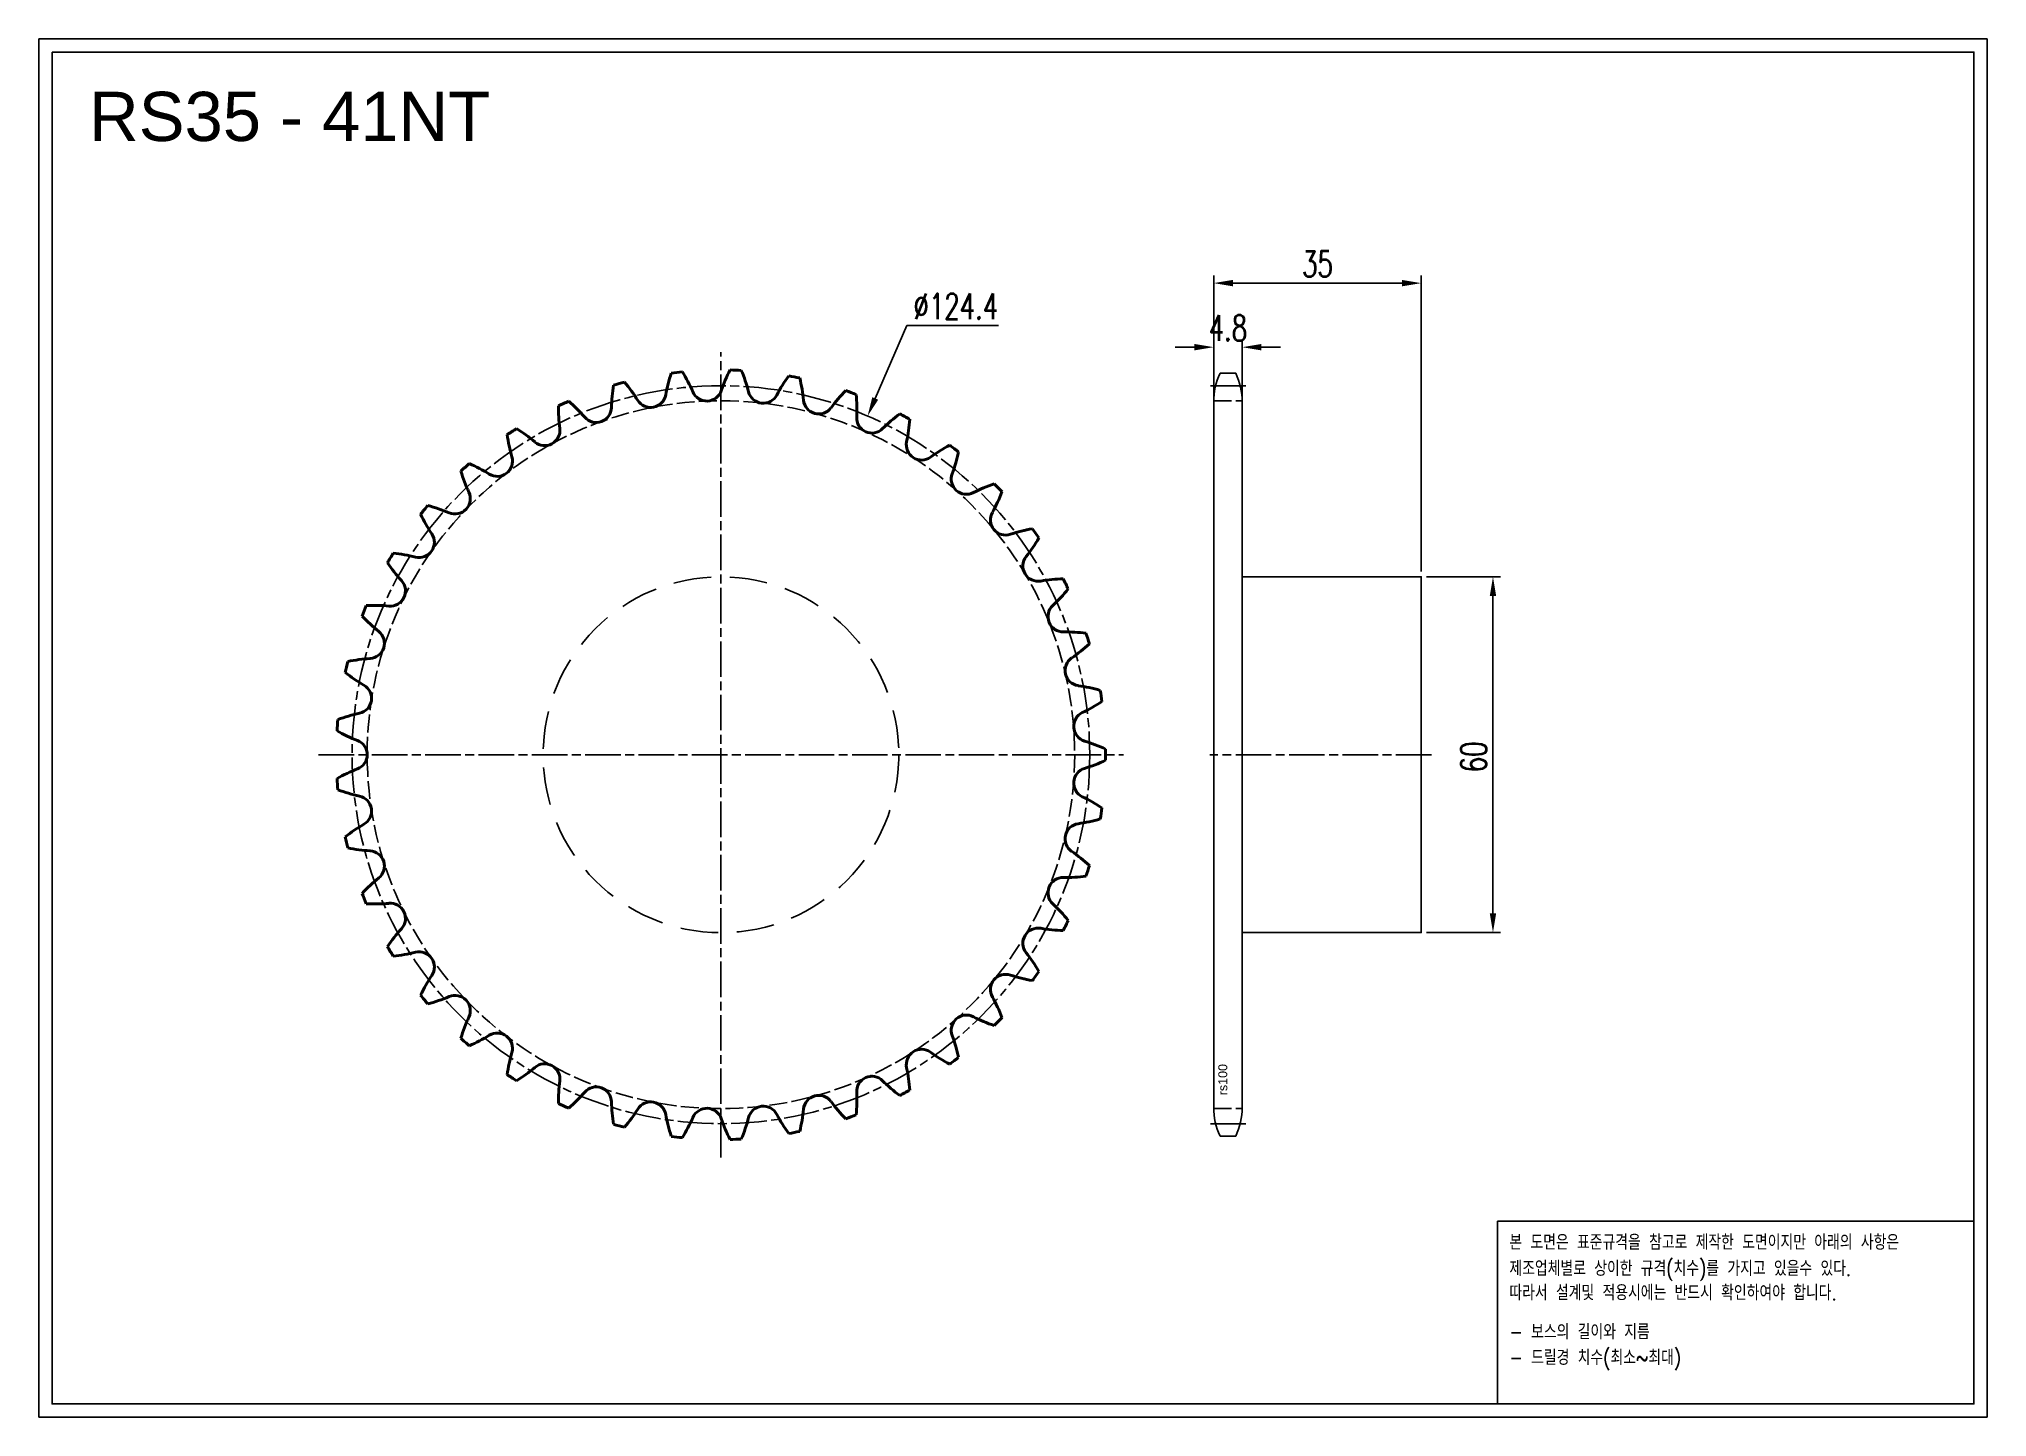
# Model space of a CAD drawing. Header units: millimetres. Extents: x -44767 to -44438, y 1733 to 1966.
import ezdxf

# ---------------------------------------------------------------- set-up
doc = ezdxf.new("R2010")
doc.units = ezdxf.units.MM
for name, pattern in [('AM_ISO02W050', [7.5, 6, -1.5]), ('AM_ISO02W050x2', [3.75, 3, -0.75]), ('AM_ISO08W050', [18, 12, -1.5, 3, -1.5]), ('AM_ISO08W050x2', [9, 6, -0.75, 1.5, -0.75]), ('HIDDEN', [9.525, 6.35, -3.175])]:
    doc.linetypes.add(name, pattern=pattern)
for name, color, linetype, lineweight in [('AM_0N', 7, 'Continuous', 50), ('AM_3N', 6, 'AM_ISO02W050', 25), ('AM_7', 4, 'AM_ISO08W050', 25), ('AM_7N', 4, 'AM_ISO08W050', 25)]:
    doc.layers.add(name, color=color, linetype=linetype, lineweight=lineweight)
doc.layers.add('HL', color=2, linetype='HIDDEN')
doc.layers.add('S-DIM', color=7, linetype='Continuous')
doc.styles.add('HAN', font='ROMANS.shx', dxfattribs={"width": 0.7, "bigfont": 'whgtxt.shx'})
doc.styles.add('HSG', font='SIMPLEX.shx', dxfattribs={"width": 0.7, "bigfont": 'HSG.shx'})
doc.styles.get("Standard").update_dxf_attribs({"font": 'arial.ttf'})
doc.dimstyles.new('APP8', dxfattribs={"dimscale": 1.8, "dimtxt": 2.4, "dimasz": 1.8, "dimexe": 0.7, "dimexo": 0.5, "dimgap": 0.6, "dimtad": 1, "dimtoh": 1, "dimdec": 1, "dimrnd": 0.01, "dimzin": 9, "dimdsep": 46, "dimtxsty": 'HSG', "dimcen": 0, "dimclrd": 1, "dimclre": 1, "dimclrt": 256, "dimazin": 2, "dimtp": 1, "dimtm": 1, "dimtfac": 0.5, "dimtdec": 1, "dimtofl": 0, "dimtmove": 0, "dimatfit": 3, "dimfxl": 0, "dimtvp": 1, "dimtolj": 2, "dimlwd": -1, "dimlwe": -1, "dimarcsym": 0})

# ---------------------------------------------------------------- blocks, each defined once
blk = doc.blocks.new('*D1')
at = {"layer": 'Defpoints', "color": 0, "transparency": 16777216}
for p in [(-44533.49, 1874.92), (-44533.49, 1814.92), (-44521.38, 1814.92)]:
    blk.add_point(p, dxfattribs=at)
at = {"layer": 'S-DIM', "color": 1, "transparency": 16777216}
for p, q in [((-44532.59, 1874.92), (-44520.12, 1874.92)), ((-44521.38, 1871.68), (-44521.38, 1818.16)), ((-44532.59, 1814.92), (-44520.12, 1814.92))]:
    blk.add_line(p, q, dxfattribs=at)
for points in [[(-44521.92, 1871.68), (-44520.84, 1871.68), (-44521.38, 1874.92)], [(-44521.92, 1818.16), (-44520.84, 1818.16), (-44521.38, 1814.92)]]:
    blk.add_solid(points, dxfattribs=at)
at = {"layer": 'S-DIM', "transparency": 16777216, "insert": (-44524.62, 1844.54), "char_height": 4.32, "attachment_point": 5, "rotation": 90, "style": 'HSG'}
blk.add_mtext('\\A2;60', dxfattribs=at)
blk = doc.blocks.new('*D2')
at = {"layer": 'Defpoints', "color": 0, "transparency": 16777216}
for p in [(-44563.69, 1913.63), (-44568.49, 1904.42), (-44563.69, 1904.42)]:
    blk.add_point(p, dxfattribs=at)
at = {"layer": 'S-DIM', "color": 1, "transparency": 16777216}
for p, q in [((-44571.73, 1913.63), (-44574.97, 1913.63)), ((-44568.49, 1905.32), (-44568.49, 1914.89)), ((-44563.69, 1905.32), (-44563.69, 1914.89)), ((-44560.45, 1913.63), (-44557.21, 1913.63))]:
    blk.add_line(p, q, dxfattribs=at)
for points in [[(-44571.73, 1914.17), (-44571.73, 1913.09), (-44568.49, 1913.63)], [(-44560.45, 1914.17), (-44560.45, 1913.09), (-44563.69, 1913.63)]]:
    blk.add_solid(points, dxfattribs=at)
at = {"layer": 'S-DIM', "transparency": 16777216, "insert": (-44566.09, 1916.87), "char_height": 4.32, "attachment_point": 5, "style": 'HSG'}
blk.add_mtext('\\A2;4.8', dxfattribs=at)
blk = doc.blocks.new('*D3')
at = {"layer": 'Defpoints', "color": 0, "transparency": 16777216}
for p in [(-44533.49, 1924.43), (-44568.49, 1904.42), (-44533.49, 1874.92)]:
    blk.add_point(p, dxfattribs=at)
at = {"layer": 'S-DIM', "color": 1, "transparency": 16777216}
for p, q in [((-44568.49, 1905.32), (-44568.49, 1925.69)), ((-44533.49, 1875.82), (-44533.49, 1925.69)), ((-44565.25, 1924.43), (-44536.73, 1924.43))]:
    blk.add_line(p, q, dxfattribs=at)
for points in [[(-44565.25, 1924.97), (-44565.25, 1923.89), (-44568.49, 1924.43)], [(-44536.73, 1924.97), (-44536.73, 1923.89), (-44533.49, 1924.43)]]:
    blk.add_solid(points, dxfattribs=at)
at = {"layer": 'S-DIM', "transparency": 16777216, "insert": (-44550.99, 1927.67), "char_height": 4.32, "attachment_point": 5, "style": 'HSG'}
blk.add_mtext('\\A2;35', dxfattribs=at)
blk = doc.blocks.new('*D4')
at = {"layer": 'Defpoints', "color": 0, "transparency": 16777216}
for p in [(-44626.87, 1902.01), (-44676.33, 1787.84)]:
    blk.add_point(p, dxfattribs=at)
at = {"layer": 'S-DIM', "color": 1, "transparency": 16777216}
for p, q in [((-44620.26, 1917.27), (-44625.58, 1904.98)), ((-44604.78, 1917.27), (-44620.26, 1917.27))]:
    blk.add_line(p, q, dxfattribs=at)
blk.add_solid([(-44626.08, 1905.2), (-44625.08, 1904.77), (-44626.87, 1902.01)], dxfattribs=at)
at = {"layer": 'S-DIM', "transparency": 16777216, "insert": (-44611.98, 1920.51), "char_height": 4.32, "attachment_point": 5, "style": 'HSG'}
blk.add_mtext('\\A2;∅124.4', dxfattribs=at)
blk = doc.blocks.new('notice1')
at = {"color": 4}
blk.add_lwpolyline([(-22142.12, 1735.9), (-22053.8, 1735.9), (-22053.8, 1702.07), (-22142.12, 1702.07)], close=True, dxfattribs=at)
at = {"color": 4, "style": 'HAN', "width": 0.8}
for s, p in [('본 도면은 표준규격을 참고로 제작한 도면이지만 아래의 사항은', (-22139.9, 1730.62)), ('제조업체별로 상이한 규격(치수)를 가지고 있을수 있다.', (-22139.9, 1725.78)), ('따라서 설계및 적용시에는 반드시 확인하여야 합니다.', (-22139.9, 1721.28)), ('- 보스의 길이와 지름', (-22139.9, 1714.03)), ('- 드릴경 치수(최소~최대)', (-22139.9, 1709.27))]:
    blk.add_text(s, height=2.7949, dxfattribs=at).set_placement(p)

msp = doc.modelspace()

# ---------------------------------------------------------------- linework, layer by layer
for p, q in [((-44564.77, 1909.22), (-44567.42, 1909.22)), ((-44568.49, 1904.42), (-44568.49, 1785.43)), ((-44563.69, 1904.42), (-44563.69, 1785.43)), ((-44564.77, 1780.63), (-44567.42, 1780.63))]:
    msp.add_line(p, q)
for points in [[(-44766.64, 1965.59), (-44438.04, 1965.59), (-44438.04, 1733.25), (-44766.64, 1733.25)], [(-44764.42, 1963.38), (-44440.26, 1963.38), (-44440.26, 1735.47), (-44764.42, 1735.47)]]:
    msp.add_lwpolyline(points, close=True)
msp.add_lwpolyline([(-44563.69, 1874.92), (-44533.49, 1874.92), (-44533.49, 1814.92), (-44563.69, 1814.92)])
for centre, start, end in [((-44557.19, 1904.42), 154.8633, 180), ((-44574.99, 1904.42), 0, 25.1367), ((-44557.19, 1785.43), 180, 205.1367), ((-44574.99, 1785.43), 334.8633, 0)]:
    msp.add_arc(centre, 11.3, start, end)
at = {"layer": 'AM_0N'}
for centre, radius, start, end in [((-44635.12, 1900.97), 26.21, 161.536, 169.878), ((-44651.6, 1844.92), 64.89, 95.7479, 97.4228), ((-44680.42, 1895.74), 26.21, 23.2927, 31.6348), ((-44626.76, 1897.8), 26.21, 152.7555, 161.0976), ((-44651.6, 1844.92), 64.89, 86.9674, 88.6423), ((-44672.32, 1899.54), 26.21, 14.5122, 22.8543), ((-44643.87, 1902.83), 26.21, 170.3165, 178.6585), ((-44651.6, 1844.92), 64.89, 104.5284, 106.2033), ((-44687.84, 1890.74), 26.21, 32.0732, 40.4152), ((-44653.98, 1907.12), 2.57, 203.2927, 341.0976), ((-44644.46, 1906.75), 2.57, 194.5122, 332.3171), ((-44618.98, 1893.38), 26.21, 143.975, 152.3171), ((-44651.6, 1844.92), 64.89, 78.187, 79.8618), ((-44663.74, 1902.06), 26.21, 5.7317, 14.0738), ((-44611.96, 1887.84), 26.21, 135.1945, 143.5366), ((-44651.6, 1844.92), 64.89, 69.4065, 71.0813), ((-44651.6, 1844.92), 64.89, 113.3089, 114.9838), ((-44652.8, 1903.33), 26.21, 179.097, 187.439), ((-44694.41, 1884.68), 26.21, 40.8537, 49.1957), ((-44672.64, 1903.5), 2.57, 220.8537, 358.6585), ((-44663.45, 1906.03), 2.57, 212.0732, 349.878), ((-44635.11, 1904.94), 2.57, 185.7317, 323.5366), ((-44654.88, 1903.25), 26.21, 356.9512, 5.2933), ((-44651.6, 1844.92), 64.89, 122.0894, 123.7643), ((-44699.97, 1877.68), 26.21, 49.6341, 57.9762), ((-44681.33, 1899.6), 2.57, 229.6341, 7.439), ((-44626.14, 1901.72), 2.57, 176.9512, 314.7561), ((-44605.88, 1881.28), 26.21, 126.414, 134.7561), ((-44651.6, 1844.92), 64.89, 60.626, 62.3009), ((-44645.93, 1903.07), 26.21, 348.1707, 356.5128), ((-44661.7, 1902.46), 26.21, 187.8774, 196.2195), ((-44617.77, 1897.17), 2.57, 168.1707, 305.9756), ((-44600.86, 1873.88), 26.21, 117.6335, 125.9756), ((-44651.6, 1844.92), 64.89, 51.8455, 53.5204), ((-44651.6, 1844.92), 64.89, 130.8699, 132.5448), ((-44670.36, 1900.25), 26.21, 196.6579, 205), ((-44704.4, 1869.91), 26.21, 58.4146, 66.7567), ((-44689.33, 1894.42), 2.57, 238.4146, 16.2195), ((-44637.13, 1901.52), 26.21, 339.3902, 347.7323), ((-44610.19, 1891.39), 2.57, 159.3902, 297.1951), ((-44597.04, 1865.79), 26.21, 108.8531, 117.1951), ((-44651.6, 1844.92), 64.89, 43.065, 44.7399), ((-44651.6, 1844.92), 64.89, 139.6504, 141.3252), ((-44707.6, 1861.55), 26.21, 67.1951, 75.5372), ((-44696.45, 1888.08), 2.57, 247.1951, 25), ((-44628.66, 1898.65), 26.21, 330.6098, 338.9518), ((-44678.59, 1896.73), 26.21, 205.4384, 213.7805), ((-44603.58, 1884.52), 2.57, 150.6098, 288.4146), ((-44594.49, 1857.22), 26.21, 100.0726, 108.4146), ((-44651.6, 1844.92), 64.89, 34.2845, 35.9594), ((-44702.51, 1880.73), 2.57, 255.9756, 33.7805), ((-44620.72, 1894.51), 26.21, 321.8293, 330.1713), ((-44651.6, 1844.92), 64.89, 148.4309, 150.1057), ((-44686.18, 1892.01), 26.21, 214.2189, 222.561), ((-44709.48, 1852.81), 26.21, 75.9756, 84.3177), ((-44598.1, 1876.73), 2.57, 141.8293, 279.6341), ((-44707.38, 1872.54), 2.57, 264.7561, 42.561), ((-44593.28, 1848.36), 26.21, 91.2921, 99.6341), ((-44651.6, 1844.92), 64.89, 25.504, 27.1789), ((-44651.6, 1844.92), 64.89, 157.2113, 158.8862), ((-44710.01, 1843.88), 26.21, 84.7561, 93.0982), ((-44593.87, 1868.19), 2.57, 133.0488, 270.8537), ((-44613.52, 1889.22), 26.21, 313.0488, 321.3909), ((-44692.96, 1886.18), 26.21, 222.9994, 231.3415), ((-44710.94, 1863.7), 2.57, 273.5366, 51.3415), ((-44593.44, 1839.41), 26.21, 82.5116, 90.8537), ((-44607.2, 1882.89), 26.21, 304.2683, 312.6104), ((-44651.6, 1844.92), 64.89, 16.7235, 18.3984), ((-44651.6, 1844.92), 64.89, 165.9918, 167.6667), ((-44709.16, 1834.98), 26.21, 93.5366, 101.8787), ((-44591, 1859.11), 2.57, 124.2683, 262.0732), ((-44698.77, 1879.38), 26.21, 231.7799, 240.122), ((-44713.11, 1854.42), 2.57, 282.3171, 60.122), ((-44594.97, 1830.6), 26.21, 73.7311, 82.0732), ((-44601.93, 1875.67), 26.21, 295.4878, 303.8299), ((-44651.6, 1844.92), 64.89, 7.943, 9.6179), ((-44651.6, 1844.92), 64.89, 174.7723, 176.4472), ((-44706.97, 1826.31), 26.21, 102.3171, 110.6591), ((-44589.54, 1849.69), 2.57, 115.4878, 253.2927), ((-44703.48, 1871.77), 26.21, 240.5604, 248.9024), ((-44713.84, 1844.92), 2.57, 291.0976, 68.9024), ((-44597.82, 1822.12), 26.21, 64.9506, 73.2927), ((-44597.82, 1867.72), 26.21, 286.7073, 295.0494), ((-44651.6, 1844.92), 64.89, 359.1626, 0.8374), ((-44703.48, 1818.07), 26.21, 111.0976, 119.4396), ((-44651.6, 1844.92), 64.89, 183.5528, 185.2277), ((-44589.54, 1840.16), 2.57, 106.7073, 244.5122), ((-44706.97, 1863.54), 26.21, 249.3409, 257.6829), ((-44713.11, 1835.42), 2.57, 299.878, 77.6829), ((-44601.93, 1814.18), 26.21, 56.1701, 64.5122), ((-44594.97, 1859.25), 26.21, 277.9268, 286.2689), ((-44651.6, 1844.92), 64.89, 350.3821, 352.057), ((-44698.77, 1810.47), 26.21, 119.878, 128.2201), ((-44651.6, 1844.92), 64.89, 192.3333, 194.0082), ((-44591, 1830.74), 2.57, 97.9268, 235.7317), ((-44709.16, 1854.87), 26.21, 258.1213, 266.4634), ((-44710.94, 1826.14), 2.57, 308.6585, 86.4634), ((-44607.2, 1806.96), 26.21, 47.3896, 55.7317), ((-44692.96, 1803.67), 26.21, 128.6585, 137.0006), ((-44593.87, 1821.66), 2.57, 89.1463, 226.9512), ((-44593.44, 1850.43), 26.21, 269.1463, 277.4884), ((-44651.6, 1844.92), 64.89, 341.6016, 343.2765), ((-44651.6, 1844.92), 64.89, 201.1138, 202.7887), ((-44710.01, 1845.96), 26.21, 266.9018, 275.2439), ((-44707.38, 1817.31), 2.57, 317.439, 95.2439), ((-44613.52, 1800.63), 26.21, 38.6091, 46.9512), ((-44686.18, 1797.84), 26.21, 137.439, 145.7811), ((-44598.1, 1813.12), 2.57, 80.3659, 218.1707), ((-44593.28, 1841.49), 26.21, 260.3659, 268.7079), ((-44651.6, 1844.92), 64.89, 332.8211, 334.496), ((-44651.6, 1844.92), 64.89, 209.8943, 211.5691), ((-44709.48, 1837.04), 26.21, 275.6823, 284.0244), ((-44702.51, 1809.12), 2.57, 326.2195, 104.0244), ((-44620.72, 1795.33), 26.21, 29.8287, 38.1707), ((-44678.59, 1793.11), 26.21, 146.2195, 154.5616), ((-44603.58, 1805.32), 2.57, 71.5854, 209.3902), ((-44594.49, 1832.63), 26.21, 251.5854, 259.9274), ((-44651.6, 1844.92), 64.89, 324.0406, 325.7155), ((-44651.6, 1844.92), 64.89, 218.6748, 220.3496), ((-44707.6, 1828.29), 26.21, 284.4628, 292.8049), ((-44696.45, 1801.76), 2.57, 335, 112.8049), ((-44628.66, 1791.2), 26.21, 21.0482, 29.3902), ((-44610.19, 1798.46), 2.57, 62.8049, 200.6098), ((-44597.04, 1824.05), 26.21, 242.8049, 251.1469), ((-44670.36, 1789.6), 26.21, 155, 163.3421), ((-44704.4, 1819.94), 26.21, 293.2433, 301.5854), ((-44689.33, 1795.42), 2.57, 343.7805, 121.5854), ((-44637.13, 1788.33), 26.21, 12.2677, 20.6098), ((-44651.6, 1844.92), 64.89, 315.2601, 316.935), ((-44651.6, 1844.92), 64.89, 227.4552, 229.1301), ((-44661.7, 1787.39), 26.21, 163.7805, 172.1226), ((-44617.77, 1792.68), 2.57, 54.0244, 191.8293), ((-44600.86, 1815.97), 26.21, 234.0244, 242.3665), ((-44651.6, 1844.92), 64.89, 236.2357, 237.9106), ((-44699.97, 1812.17), 26.21, 302.0238, 310.3659), ((-44681.33, 1790.24), 2.57, 352.561, 130.3659), ((-44645.93, 1786.78), 26.21, 3.4872, 11.8293), ((-44651.6, 1844.92), 64.89, 306.4796, 308.1545), ((-44652.8, 1786.52), 26.21, 172.561, 180.903), ((-44694.41, 1805.17), 26.21, 310.8043, 319.1463), ((-44672.64, 1786.35), 2.57, 1.3415, 139.1463), ((-44654.88, 1786.6), 26.21, 354.7067, 3.0488), ((-44626.14, 1788.13), 2.57, 45.2439, 183.0488), ((-44605.88, 1808.56), 26.21, 225.2439, 233.586), ((-44651.6, 1844.92), 64.89, 297.6991, 299.374), ((-44651.6, 1844.92), 64.89, 245.0162, 246.6911), ((-44643.87, 1787.02), 26.21, 181.3415, 189.6835), ((-44687.84, 1799.1), 26.21, 319.5848, 327.9268), ((-44663.45, 1783.82), 2.57, 10.122, 147.9268), ((-44635.12, 1788.88), 26.21, 190.122, 198.464), ((-44653.98, 1782.73), 2.57, 18.9024, 156.7073), ((-44644.46, 1783.09), 2.57, 27.6829, 165.4878), ((-44618.98, 1796.46), 26.21, 207.6829, 216.025), ((-44663.74, 1787.78), 26.21, 345.9262, 354.2683), ((-44635.11, 1784.91), 2.57, 36.4634, 174.2683), ((-44611.96, 1802.01), 26.21, 216.4634, 224.8055), ((-44651.6, 1844.92), 64.89, 253.7967, 255.4716), ((-44680.42, 1794.11), 26.21, 328.3652, 336.7073), ((-44626.76, 1792.05), 26.21, 198.9024, 207.2445), ((-44672.32, 1790.31), 26.21, 337.1457, 345.4878), ((-44651.6, 1844.92), 64.89, 280.1382, 281.813), ((-44651.6, 1844.92), 64.89, 288.9187, 290.5935), ((-44651.6, 1844.92), 64.89, 262.5772, 264.2521), ((-44651.6, 1844.92), 64.89, 271.3577, 273.0326)]:
    msp.add_arc(centre, radius, start, end, dxfattribs=at)
at = {"layer": 'AM_3N', "linetype": 'AM_ISO02W050x2'}
for p, q in [((-44568.49, 1904.57), (-44563.7, 1904.57)), ((-44568.49, 1785.27), (-44563.7, 1785.27))]:
    msp.add_line(p, q, dxfattribs=at)
msp.add_circle((-44651.6, 1844.92), 59.67, dxfattribs=at)
at = {"layer": 'AM_7', "linetype": 'AM_ISO08W050x2'}
for p, q in [((-44563.04, 1907.14), (-44569.15, 1907.14)), ((-44531.77, 1844.92), (-44569.15, 1844.92)), ((-44531.77, 1844.92), (-44569.15, 1844.92)), ((-44563.04, 1782.71), (-44569.15, 1782.71))]:
    msp.add_line(p, q, dxfattribs=at)
msp.add_circle((-44651.6, 1844.92), 62.21, dxfattribs=at)
at = {"layer": 'AM_7N', "linetype": 'AM_ISO08W050x2'}
for p, q in [((-44651.6, 1777.03), (-44651.6, 1912.81)), ((-44719.49, 1844.92), (-44583.71, 1844.92))]:
    msp.add_line(p, q, dxfattribs=at)
at = {"layer": 'HL'}
msp.add_circle((-44651.6, 1844.92), 30, dxfattribs=at)

# ---------------------------------------------------------------- block references
at = {"xscale": 0.9099999999999999, "yscale": 0.9099999999999999, "zscale": 0.9099999999999999}
msp.add_blockref('notice1', (-24371.3, 186.58), dxfattribs=at)

# ---------------------------------------------------------------- texts
msp.add_text('RS35 - 41NT', height=8.2979).set_placement((-44758.18, 1948.39))
at = {"insert": (-44567.71, 1787.49), "char_height": 1.512, "width": 6.5009, "attachment_point": 1, "rotation": 90}
msp.add_mtext('rs100', dxfattribs=at)

# ---------------------------------------------------------------- dimensions: what is measured, and where the dimension line sits
at = {"layer": 'S-DIM'}
dim = msp.add_linear_dim(base=(-44533.49, 1924.43), p1=(-44568.49, 1904.42), p2=(-44533.49, 1874.92), dimstyle='APP8', dxfattribs=at)
dim.commit()
dim.dimension.update_dxf_attribs({"geometry": '*D3', "text_midpoint": (-44550.99, 1927.67)})
dim = msp.add_diameter_dim_2p(p1=(-44676.33, 1787.84), p2=(-44626.87, 1902.01), dimstyle='APP8', dxfattribs=at)
dim.commit()
dim.dimension.update_dxf_attribs({"geometry": '*D4', "text_midpoint": (-44611.98, 1917.27), "dimtype": 131})
dim = msp.add_linear_dim(base=(-44563.69, 1913.63), p1=(-44568.49, 1904.42), p2=(-44563.69, 1904.42), dimstyle='APP8', dxfattribs=at)
dim.commit()
dim.dimension.update_dxf_attribs({"geometry": '*D2', "text_midpoint": (-44566.09, 1913.63), "dimtype": 128})
dim = msp.add_linear_dim(base=(-44521.38, 1814.92), p1=(-44533.49, 1874.92), p2=(-44533.49, 1814.92), angle=90, dimstyle='APP8', dxfattribs=at)
dim.commit()
dim.dimension.update_dxf_attribs({"geometry": '*D1', "text_midpoint": (-44521.38, 1844.54), "dimtype": 128})

doc.saveas('drawing.dxf')
